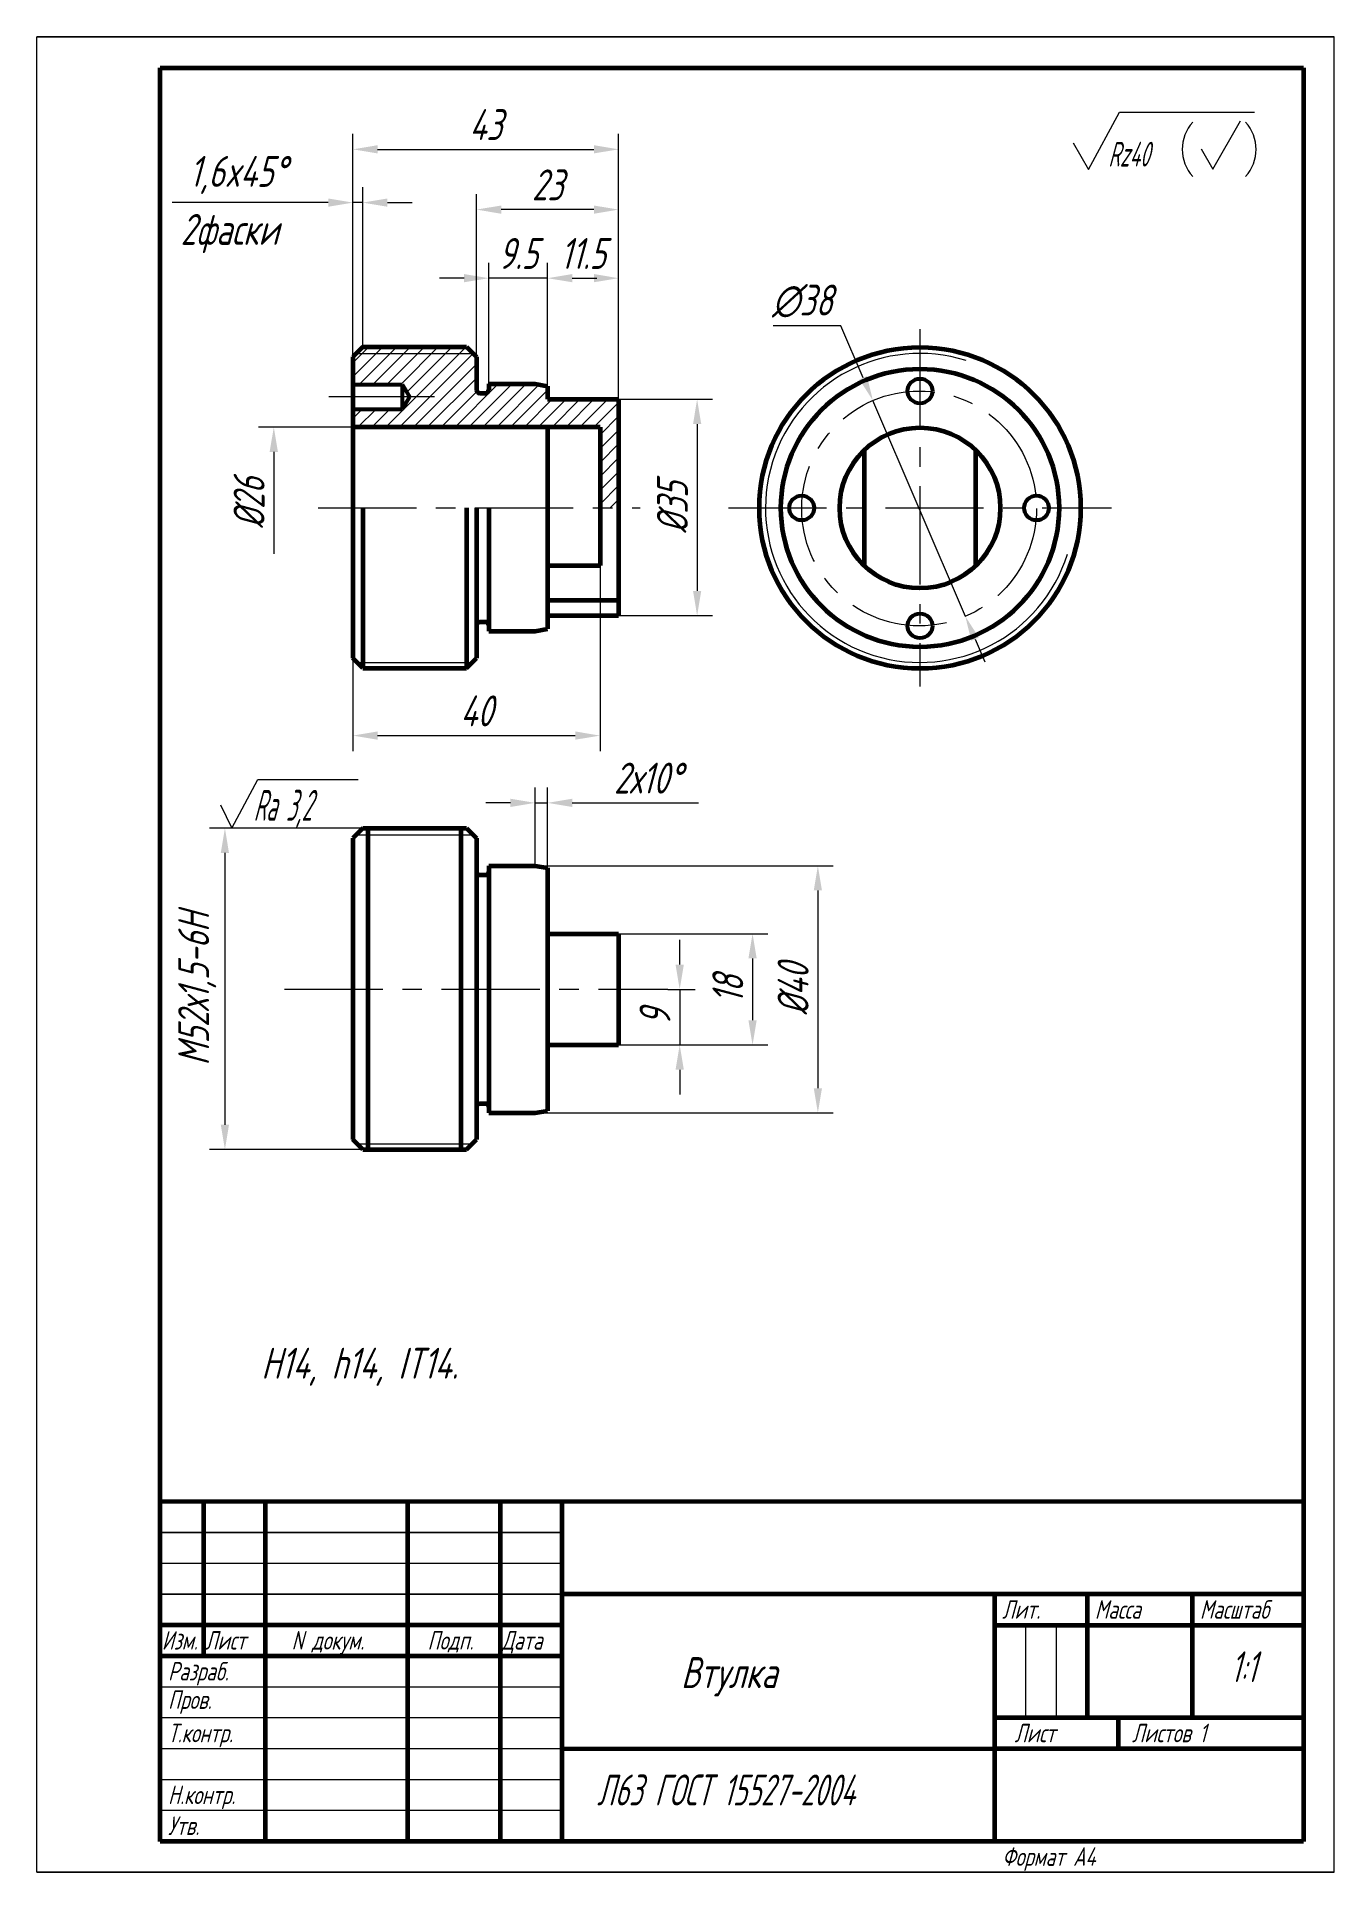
# Model space of a CAD drawing. Header units: millimetres. Extents: x 1360 to 1570, y 0 to 297.
import ezdxf

# ---------------------------------------------------------------- set-up
doc = ezdxf.new("R2010")
doc.units = ezdxf.units.MM
doc.linetypes.add('осевая', pattern=[50.8, 31.75, -6.35, 6.35, -6.35])
doc.layers.get('0').update_dxf_attribs({"lineweight": 15})
for name, color, linetype, lineweight in [('Осевая', 7, 'осевая', 15), ('Основная', 7, 'Continuous', 60), ('Размерная', 7, 'Continuous', 18), ('Техт', 7, 'Continuous', 18), ('Штриховка', 7, 'Continuous', 18)]:
    doc.layers.add(name, color=color, linetype=linetype, lineweight=lineweight)
doc.styles.add('ESKD', font='Eskd2__1.ttf', dxfattribs={"oblique": 15, "height": 4})
doc.styles.get("Standard").update_dxf_attribs({"font": 'simplex.shx', "width": 0.7, "oblique": 15, "height": 5})
doc.dimstyles.new('ESKD', dxfattribs={"dimtxt": 4, "dimasz": 4, "dimexe": 2.5, "dimexo": 0, "dimgap": 1.5, "dimtad": 3, "dimdec": 3, "dimdsep": 46, "dimtxsty": 'Standard', "dimcen": 1.5, "dimdle": 1.25, "dimclrd": 256, "dimclre": 256, "dimclrt": 256, "dimazin": 2, "dimtfac": 0.766667, "dimtdec": 3, "dimtmove": 0, "dimatfit": 0, "dimtvp": 1.5, "dimtolj": 1, "dimtzin": 0, "dimlwd": -1, "dimlwe": -1, "dimarcsym": 0})

# ---------------------------------------------------------------- blocks, each defined once
blk = doc.blocks.new('*D72')
at = {"layer": 'DEFPOINTS', "color": 0, "ltscale": 10, "transparency": 16777216}
for p in [(1462.13, 142.88), (1454.17, 133.88), (1464.06, 133.88)]:
    blk.add_point(p, dxfattribs=at)
at = {"layer": 'Размерная', "ltscale": 10, "transparency": 16777216}
for p, q in [((1464.06, 146.88), (1464.06, 150.88)), ((1462.13, 142.88), (1466.56, 142.88)), ((1464.06, 142.88), (1464.06, 133.88)), ((1454.17, 133.88), (1466.56, 133.88)), ((1464.06, 129.88), (1464.06, 125.88))]:
    blk.add_line(p, q, dxfattribs=at)
for points in [[(1463.39, 146.88), (1464.73, 146.88), (1464.06, 142.88)], [(1463.39, 129.88), (1464.73, 129.88), (1464.06, 133.88)]]:
    blk.add_solid(points, dxfattribs=at)
at = {"layer": 'Размерная', "ltscale": 10, "transparency": 16777216, "insert": (1460.06, 138.38), "char_height": 5, "attachment_point": 5, "rotation": 90}
blk.add_mtext('\\A1;9', dxfattribs=at)
blk = doc.blocks.new('*D73')
at = {"layer": 'DEFPOINTS', "color": 0, "ltscale": 10, "transparency": 16777216}
for p in [(1454.17, 151.88), (1454.17, 133.88), (1475.85, 133.88)]:
    blk.add_point(p, dxfattribs=at)
at = {"layer": 'Размерная', "ltscale": 10, "transparency": 16777216}
for p, q in [((1454.17, 151.88), (1478.35, 151.88)), ((1475.85, 147.88), (1475.85, 137.88)), ((1454.17, 133.88), (1478.35, 133.88))]:
    blk.add_line(p, q, dxfattribs=at)
for points in [[(1475.18, 147.88), (1476.52, 147.88), (1475.85, 151.88)], [(1475.18, 137.88), (1476.52, 137.88), (1475.85, 133.88)]]:
    blk.add_solid(points, dxfattribs=at)
at = {"layer": 'Размерная', "ltscale": 10, "transparency": 16777216, "insert": (1471.85, 142.88), "char_height": 5, "attachment_point": 5, "rotation": 90}
blk.add_mtext('\\A1;18', dxfattribs=at)
blk = doc.blocks.new('*D74')
at = {"layer": 'DEFPOINTS', "color": 0, "ltscale": 10, "transparency": 16777216}
for p in [(1454.17, 278.81), (1411.17, 245.26), (1454.17, 238.36)]:
    blk.add_point(p, dxfattribs=at)
at = {"layer": 'Размерная', "ltscale": 10, "transparency": 16777216}
for p, q in [((1411.17, 245.26), (1411.17, 281.31)), ((1454.17, 238.36), (1454.17, 281.31)), ((1415.17, 278.81), (1450.17, 278.81))]:
    blk.add_line(p, q, dxfattribs=at)
for points in [[(1415.17, 279.48), (1415.17, 278.15), (1411.17, 278.81)], [(1450.17, 279.48), (1450.17, 278.15), (1454.17, 278.81)]]:
    blk.add_solid(points, dxfattribs=at)
at = {"layer": 'Размерная', "ltscale": 10, "transparency": 16777216, "insert": (1432.67, 282.81), "char_height": 5, "attachment_point": 5}
blk.add_mtext('\\A1;43', dxfattribs=at)
blk = doc.blocks.new('*D22')
at = {"layer": 'DEFPOINTS', "color": 0, "ltscale": 10, "transparency": 16777216}
for p in [(1454.17, 257.96), (1442.67, 240.5), (1454.17, 238.36)]:
    blk.add_point(p, dxfattribs=at)
at = {"layer": 'Размерная', "ltscale": 10, "transparency": 16777216}
for p, q in [((1442.67, 240.5), (1442.67, 260.46)), ((1454.17, 238.36), (1454.17, 260.46)), ((1446.67, 257.96), (1450.17, 257.96))]:
    blk.add_line(p, q, dxfattribs=at)
for points in [[(1446.67, 258.63), (1446.67, 257.3), (1442.67, 257.96)], [(1450.17, 258.63), (1450.17, 257.3), (1454.17, 257.96)]]:
    blk.add_solid(points, dxfattribs=at)
at = {"layer": 'Размерная', "ltscale": 10, "transparency": 16777216, "insert": (1448.42, 261.96), "char_height": 5, "attachment_point": 5}
blk.add_mtext('\\A1;11.5', dxfattribs=at)
blk = doc.blocks.new('*D75')
at = {"layer": 'DEFPOINTS', "color": 0, "ltscale": 10, "transparency": 16777216}
for p in [(1431.17, 269.06), (1431.17, 245.26), (1454.17, 238.36)]:
    blk.add_point(p, dxfattribs=at)
at = {"layer": 'Размерная', "ltscale": 10, "transparency": 16777216}
for p, q in [((1431.17, 245.26), (1431.17, 271.56)), ((1454.17, 238.36), (1454.17, 271.56)), ((1450.17, 269.06), (1435.17, 269.06))]:
    blk.add_line(p, q, dxfattribs=at)
for points in [[(1435.17, 269.72), (1435.17, 268.39), (1431.17, 269.06)], [(1450.17, 269.72), (1450.17, 268.39), (1454.17, 269.06)]]:
    blk.add_solid(points, dxfattribs=at)
at = {"layer": 'Размерная', "ltscale": 10, "transparency": 16777216, "insert": (1442.67, 273.06), "char_height": 5, "attachment_point": 5}
blk.add_mtext('\\A1;23', dxfattribs=at)
blk = doc.blocks.new('*D79')
at = {"layer": 'DEFPOINTS', "color": 0, "ltscale": 10, "transparency": 16777216}
for p in [(1495.33, 238.16), (1510.29, 203.23)]:
    blk.add_point(p, dxfattribs=at)
at = {"layer": 'Размерная', "ltscale": 10, "transparency": 16777216}
for p, q in [((1490.15, 250.25), (1479.17, 250.25)), ((1493.75, 241.84), (1490.15, 250.25)), ((1510.29, 203.23), (1495.33, 238.16)), ((1511.86, 199.55), (1513.44, 195.88))]:
    blk.add_line(p, q, dxfattribs=at)
for points in [[(1494.37, 242.1), (1493.14, 241.58), (1495.33, 238.16)], [(1512.48, 199.82), (1511.25, 199.29), (1510.29, 203.23)]]:
    blk.add_solid(points, dxfattribs=at)
at = {"layer": 'Размерная', "ltscale": 10, "transparency": 16777216, "insert": (1483.91, 254.25), "char_height": 5, "attachment_point": 5}
blk.add_mtext('\\A1;∅38', dxfattribs=at)
blk = doc.blocks.new('*D80')
at = {"layer": 'DEFPOINTS', "color": 0, "ltscale": 10, "transparency": 16777216}
for p in [(1411.17, 233.86), (1398.37, 213.37), (1398.37, 213.37)]:
    blk.add_point(p, dxfattribs=at)
at = {"layer": 'Размерная', "ltscale": 10, "transparency": 16777216}
for p, q in [((1411.17, 233.86), (1395.87, 233.86)), ((1398.37, 229.86), (1398.37, 213.37))]:
    blk.add_line(p, q, dxfattribs=at)
blk.add_solid([(1397.7, 229.86), (1399.04, 229.86), (1398.37, 233.86)], dxfattribs=at)
at = {"layer": 'Размерная', "ltscale": 10, "transparency": 16777216, "insert": (1394.37, 221.61), "char_height": 5, "attachment_point": 5, "rotation": 90}
blk.add_mtext('\\A1;%%c26', dxfattribs=at)
blk = doc.blocks.new('_None')
blk = doc.blocks.new('*D81')
at = {"layer": 'DEFPOINTS', "color": 0, "ltscale": 10, "transparency": 16777216}
for p in [(1451.17, 211.48), (1411.17, 196.46), (1451.17, 183.94)]:
    blk.add_point(p, dxfattribs=at)
at = {"layer": 'Размерная', "ltscale": 10, "transparency": 16777216}
for p, q in [((1451.17, 211.48), (1451.17, 181.44)), ((1411.17, 196.46), (1411.17, 181.44)), ((1415.17, 183.94), (1447.17, 183.94))]:
    blk.add_line(p, q, dxfattribs=at)
for points in [[(1415.17, 184.61), (1415.17, 183.28), (1411.17, 183.94)], [(1447.17, 184.61), (1447.17, 183.28), (1451.17, 183.94)]]:
    blk.add_solid(points, dxfattribs=at)
at = {"layer": 'Размерная', "ltscale": 10, "transparency": 16777216, "insert": (1431.17, 187.94), "char_height": 5, "attachment_point": 5}
blk.add_mtext('\\A1;40', dxfattribs=at)
blk = doc.blocks.new('*D82')
at = {"layer": 'DEFPOINTS', "color": 0, "ltscale": 10, "transparency": 16777216}
for p in [(1411.17, 270.19), (1412.77, 246.86), (1411.17, 245.26)]:
    blk.add_point(p, dxfattribs=at)
at = {"layer": 'Размерная', "ltscale": 10, "transparency": 16777216}
for p, q in [((1411.17, 245.26), (1411.17, 272.69)), ((1412.77, 246.86), (1412.77, 272.69)), ((1407.17, 270.19), (1381.91, 270.19)), ((1412.77, 270.19), (1411.17, 270.19)), ((1416.77, 270.19), (1420.77, 270.19))]:
    blk.add_line(p, q, dxfattribs=at)
for points in [[(1407.17, 270.86), (1407.17, 269.52), (1411.17, 270.19)], [(1416.77, 270.86), (1416.77, 269.52), (1412.77, 270.19)]]:
    blk.add_solid(points, dxfattribs=at)
at = {"layer": 'Размерная', "ltscale": 10, "transparency": 16777216, "insert": (1392.54, 274.66), "char_height": 5, "attachment_point": 5}
blk.add_mtext('\\A1;1,6x45%%d', dxfattribs=at)
blk = doc.blocks.new('*D23')
at = {"layer": 'DEFPOINTS', "color": 0, "ltscale": 10, "transparency": 16777216}
for p in [(1454.17, 238.36), (1454.17, 203.36), (1466.88, 203.36)]:
    blk.add_point(p, dxfattribs=at)
at = {"layer": 'Размерная', "ltscale": 10, "transparency": 16777216}
for p, q in [((1454.17, 238.36), (1469.38, 238.36)), ((1466.88, 234.36), (1466.88, 207.36)), ((1454.17, 203.36), (1469.38, 203.36))]:
    blk.add_line(p, q, dxfattribs=at)
for points in [[(1466.22, 234.36), (1467.55, 234.36), (1466.88, 238.36)], [(1466.22, 207.36), (1467.55, 207.36), (1466.88, 203.36)]]:
    blk.add_solid(points, dxfattribs=at)
at = {"layer": 'Размерная', "ltscale": 10, "transparency": 16777216, "insert": (1462.88, 220.86), "char_height": 5, "attachment_point": 5, "rotation": 90}
blk.add_mtext('\\A1;%%c35', dxfattribs=at)
blk = doc.blocks.new('*D83')
at = {"layer": 'DEFPOINTS', "color": 0, "ltscale": 10, "transparency": 16777216}
for p in [(1440.67, 162.88), (1440.67, 122.88), (1486.42, 122.88)]:
    blk.add_point(p, dxfattribs=at)
at = {"layer": 'Размерная', "ltscale": 10, "transparency": 16777216}
for p, q in [((1440.67, 162.88), (1488.92, 162.88)), ((1486.42, 158.88), (1486.42, 126.88)), ((1440.67, 122.88), (1488.92, 122.88))]:
    blk.add_line(p, q, dxfattribs=at)
for points in [[(1485.76, 158.88), (1487.09, 158.88), (1486.42, 162.88)], [(1485.76, 126.88), (1487.09, 126.88), (1486.42, 122.88)]]:
    blk.add_solid(points, dxfattribs=at)
at = {"layer": 'Размерная', "ltscale": 10, "transparency": 16777216, "insert": (1482.42, 142.88), "char_height": 5, "attachment_point": 5, "rotation": 90}
blk.add_mtext('\\A1;%%c40', dxfattribs=at)
blk = doc.blocks.new('*D84')
at = {"layer": 'DEFPOINTS', "color": 0, "ltscale": 10, "transparency": 16777216}
for p in [(1440.67, 173.06), (1440.67, 162.88), (1442.67, 162.53)]:
    blk.add_point(p, dxfattribs=at)
at = {"layer": 'Размерная', "ltscale": 10, "transparency": 16777216}
for p, q in [((1440.67, 162.88), (1440.67, 175.56)), ((1442.67, 162.53), (1442.67, 175.56)), ((1436.67, 173.06), (1432.67, 173.06)), ((1440.67, 173.06), (1442.67, 173.06)), ((1446.67, 173.06), (1467.09, 173.06))]:
    blk.add_line(p, q, dxfattribs=at)
for points in [[(1436.67, 173.72), (1436.67, 172.39), (1440.67, 173.06)], [(1446.67, 173.72), (1446.67, 172.39), (1442.67, 173.06)]]:
    blk.add_solid(points, dxfattribs=at)
at = {"layer": 'Размерная', "ltscale": 10, "transparency": 16777216, "insert": (1458.88, 177.06), "char_height": 5, "attachment_point": 5}
blk.add_mtext('\\A1;2х10%%d', dxfattribs=at)
blk = doc.blocks.new('*D85')
at = {"layer": 'DEFPOINTS', "color": 0, "ltscale": 10, "transparency": 16777216}
for p in [(1433.17, 257.96), (1433.17, 240.86), (1442.67, 240.5)]:
    blk.add_point(p, dxfattribs=at)
at = {"layer": 'Размерная', "ltscale": 10, "transparency": 16777216}
for p, q in [((1433.17, 240.86), (1433.17, 260.46)), ((1442.67, 240.5), (1442.67, 260.46)), ((1429.17, 257.96), (1425.17, 257.96)), ((1442.67, 257.96), (1433.17, 257.96)), ((1446.67, 257.96), (1450.67, 257.96))]:
    blk.add_line(p, q, dxfattribs=at)
for points in [[(1429.17, 258.63), (1429.17, 257.3), (1433.17, 257.96)], [(1446.67, 258.63), (1446.67, 257.3), (1442.67, 257.96)]]:
    blk.add_solid(points, dxfattribs=at)
at = {"layer": 'Размерная', "ltscale": 10, "transparency": 16777216, "insert": (1437.92, 261.96), "char_height": 5, "attachment_point": 5}
blk.add_mtext('\\A1;9.5', dxfattribs=at)
blk = doc.blocks.new('*D88')
at = {"layer": 'DEFPOINTS', "color": 0, "ltscale": 10, "transparency": 16777216}
for p in [(1412.77, 168.96), (1390.46, 116.96), (1412.77, 116.96)]:
    blk.add_point(p, dxfattribs=at)
at = {"layer": 'Размерная', "ltscale": 10, "transparency": 16777216}
for p, q in [((1412.77, 168.96), (1387.96, 168.96)), ((1390.46, 164.96), (1390.46, 120.96)), ((1412.77, 116.96), (1387.96, 116.96))]:
    blk.add_line(p, q, dxfattribs=at)
for points in [[(1389.79, 164.96), (1391.12, 164.96), (1390.46, 168.96)], [(1389.79, 120.96), (1391.12, 120.96), (1390.46, 116.96)]]:
    blk.add_solid(points, dxfattribs=at)
at = {"layer": 'Размерная', "ltscale": 10, "transparency": 16777216, "insert": (1385.98, 142.96), "char_height": 5, "attachment_point": 5, "rotation": 90}
blk.add_mtext('\\A1;М52х1,5-6Н', dxfattribs=at)

msp = doc.modelspace()

# ---------------------------------------------------------------- hatches: boundary and pattern name
at = {"layer": 'Штриховка', "ltscale": 10}
h = msp.add_hatch(dxfattribs=at)
h.set_pattern_fill('ANSI31', color=256, scale=0.5, style=0)
h.set_pattern_definition([(45, (430, 10.6956), (-1.122532, 1.122532), [])])
h.paths.add_polyline_path([(1411.1676, 243.9501), (1411.1676, 240.7765), (1419.1676, 240.7765), (1420.317, 238.7765), (1422.757, 238.7765, 0.64870775)], flags=17)
h.paths.add_polyline_path([(1431.1676, 245.2566), (1430.6477, 245.7765), (1411.6876, 245.7765), (1411.1676, 245.2566), (1411.1676, 243.9501, -0.64870775), (1422.757, 238.7765, -0.19922703), (1420.7156, 233.8566), (1451.1676, 233.8566), (1451.1676, 220.7765), (1454.1676, 220.7765), (1454.1676, 235.8649), (1454.1676, 238.3566), (1442.6676, 238.3566), (1442.6676, 240.8566), (1433.1676, 240.8566), (1433.1676, 239.3566), (1431.1676, 239.3566)])
h.paths.add_polyline_path([(1429.5676, 246.8566), (1412.7676, 246.8566), (1411.6876, 245.7765), (1430.6477, 245.7765)])
h.paths.add_polyline_path([(1422.757, 238.7765), (1420.317, 238.7765), (1419.1676, 236.7765), (1411.1676, 236.7765), (1411.1676, 233.8566), (1420.7156, 233.8566, 0.19922703)], flags=17)

# ---------------------------------------------------------------- linework, layer by layer
at = {"ltscale": 10}
for p, q in [((1360, 0), (1360, 297.0361)), ((1360, 297.0361), (1570, 297.0361)), ((1570, 0), (1570, 297.0361))]:
    msp.add_line(p, q, dxfattribs=at)
for p, q in [((1360, 0.0361), (1360, 297.0361)), ((1360, 297.0361), (1570, 297.0361)), ((1570, 297.0361), (1360, 297.0361)), ((1411.6876, 245.7765), (1430.6477, 245.7765)), ((1411.6876, 195.7765), (1430.6477, 195.7765)), ((1391.6046, 168.963), (1395.763, 176.8459)), ((1395.763, 176.8459), (1412.0221, 176.8459)), ((1389.7292, 172.7114), (1391.6046, 168.963)), ((1411.6876, 167.8829), (1430.6477, 167.8829)), ((1411.8477, 117.8829), (1430.4876, 117.8829)), ((1380, 55.0361), (1445, 55.0361)), ((1380, 55), (1445, 55)), ((1380, 50.0361), (1445, 50.0361)), ((1380, 50), (1445, 50)), ((1380, 45.0361), (1445, 45.0361)), ((1380, 45), (1445, 45)), ((1520, 40.0361), (1520, 25.0361)), ((1520, 40), (1520, 25)), ((1525, 40.0361), (1525, 25.0361)), ((1525, 40), (1525, 25)), ((1380, 30.0361), (1445, 30.0361)), ((1380, 25.0361), (1445, 25.0361)), ((1380, 20.0361), (1445, 20.0361)), ((1380, 15.0361), (1445, 15.0361)), ((1380, 10.0361), (1445, 10.0361)), ((1360, 0), (1570, 0)), ((1570, 0), (1360, 0))]:
    msp.add_line(p, q)
at = {"lineweight": 0}
for p, q in [((1380, 292), (1380, 5)), ((1565, 292), (1380, 292)), ((1565, 5), (1565, 292)), ((1380, 5), (1565, 5))]:
    msp.add_line(p, q, dxfattribs=at)
at = {"ltscale": 10}
msp.add_arc((1502.9506, 220.7765), 25, 72.609802, 342.609802, dxfattribs=at)
at = {"layer": 'Осевая', "ltscale": 0.5}
for p, q in [((1502.9506, 249.6848), (1502.9506, 191.8682)), ((1405.5672, 220.7765), (1457.6695, 220.7765)), ((1471.9455, 220.7765), (1533.9557, 220.7765)), ((1400.1246, 142.8829), (1462.1348, 142.8829))]:
    msp.add_line(p, q, dxfattribs=at)
at = {"layer": 'Осевая'}
msp.add_line((1424.36, 238.7765), (1407.2551, 238.7765), dxfattribs=at)
at = {"layer": 'Осевая', "ltscale": 0.5}
msp.add_circle((1502.8082, 220.6964), 19, dxfattribs=at)
at = {"layer": 'Основная', "ltscale": 10}
for p, q in [((1380, 292), (1565, 292)), ((1380, 5), (1380, 292)), ((1565, 292), (1565, 5)), ((1451.1676, 233.8566), (1411.1676, 233.8566)), ((1380, 60.0361), (1565, 60)), ((1387, 60), (1387, 35.0361)), ((1397, 60), (1397, 5.0361)), ((1420, 60), (1420, 5)), ((1435, 60), (1435, 5)), ((1445, 60), (1445, 5.0361)), ((1445, 45.0361), (1565, 45.0361)), ((1515, 45), (1515, 5.0361)), ((1530, 45.0361), (1530, 25.0361)), ((1547, 45), (1547, 25.0361)), ((1380, 40.0361), (1445, 40.0361)), ((1515, 40), (1565, 40)), ((1380, 35.0361), (1445, 35.0361)), ((1515, 25.0361), (1565, 25.0361)), ((1535, 25), (1535, 20)), ((1445, 20), (1565, 20.0361)), ((1515, 20.0361), (1565, 20.0361)), ((1565, 5), (1380, 5))]:
    msp.add_line(p, q, dxfattribs=at)
at = {"layer": 'Основная'}
for p, q in [((1412.7676, 246.8566), (1411.1676, 245.2566)), ((1412.7676, 246.8566), (1429.5676, 246.8566)), ((1429.5676, 246.8566), (1431.1676, 245.2566)), ((1411.1676, 245.2566), (1411.1676, 220.7765)), ((1431.1676, 245.2566), (1431.1676, 239.8566)), ((1433.1676, 240.8566), (1433.1676, 239.8566)), ((1433.1676, 240.8566), (1440.6676, 240.8566)), ((1440.6676, 240.8566), (1442.6676, 240.5039)), ((1431.6676, 239.3566), (1432.6676, 239.3566)), ((1442.6676, 240.5039), (1442.6676, 238.3566)), ((1442.6676, 238.3566), (1454.1676, 238.3566)), ((1454.1676, 238.3566), (1454.1676, 235.8649)), ((1454.1676, 235.8649), (1454.1676, 220.7765)), ((1442.6676, 233.8566), (1442.6676, 220.7765)), ((1451.1676, 233.8566), (1451.1676, 220.7765)), ((1493.9506, 211.3957), (1493.9506, 230.1573)), ((1511.9506, 230.1573), (1511.9506, 211.3957)), ((1411.1676, 220.7765), (1411.1676, 196.4566)), ((1412.7676, 220.7765), (1412.7676, 194.8566)), ((1429.5676, 220.7765), (1429.5676, 194.8566)), ((1431.1676, 220.7765), (1431.1676, 196.4566)), ((1433.1676, 220.7765), (1433.1676, 200.8566)), ((1442.6676, 220.7765), (1442.6676, 201.2092)), ((1451.1676, 220.7765), (1451.1676, 211.4757)), ((1454.1676, 220.7765), (1454.1676, 205.8482)), ((1442.6676, 211.4757), (1451.1676, 211.4757)), ((1442.6676, 205.8482), (1454.1676, 205.8482)), ((1454.1676, 205.8482), (1454.1676, 203.3566)), ((1431.6676, 202.3566), (1432.6676, 202.3566)), ((1442.6676, 203.3566), (1454.1676, 203.3566)), ((1433.1676, 200.8566), (1440.6676, 200.8566)), ((1440.6676, 200.8566), (1442.6676, 201.2092)), ((1412.7676, 194.8566), (1411.1676, 196.4566)), ((1429.5676, 194.8566), (1431.1676, 196.4566)), ((1412.7676, 194.8566), (1429.5676, 194.8566)), ((1412.7676, 168.963), (1411.1676, 167.363)), ((1411.1676, 167.363), (1411.1676, 118.563)), ((1412.7676, 168.963), (1429.5676, 168.963)), ((1413.6676, 116.963), (1413.6676, 168.963)), ((1428.6676, 116.963), (1428.6676, 168.963)), ((1429.5676, 168.963), (1431.1676, 167.363)), ((1431.1676, 167.363), (1431.1676, 118.563)), ((1431.6676, 161.3829), (1432.6676, 161.3829)), ((1433.1676, 162.8829), (1433.1676, 122.8829)), ((1433.1676, 162.8829), (1440.6676, 162.8829)), ((1440.6676, 162.8829), (1442.6676, 162.5303)), ((1442.6676, 162.5303), (1442.6676, 123.2356)), ((1442.6676, 151.8829), (1454.1676, 151.8829)), ((1454.1676, 151.8829), (1454.1676, 133.8829)), ((1442.6676, 133.8829), (1454.1676, 133.8829)), ((1431.6676, 124.3829), (1432.6676, 124.3829)), ((1433.1676, 122.8829), (1440.6676, 122.8829)), ((1440.6676, 122.8829), (1442.6676, 123.2356)), ((1412.7676, 116.963), (1411.1676, 118.563)), ((1412.7676, 116.963), (1429.5676, 116.963)), ((1429.5676, 116.963), (1431.1676, 118.563))]:
    msp.add_line(p, q, dxfattribs=at)
at = {"layer": 'Основная', "lineweight": 53}
for p, q in [((1411.1676, 240.7765), (1419.1676, 240.7765)), ((1419.1676, 240.7765), (1419.1676, 236.7765)), ((1419.1676, 240.7765), (1420.317, 238.7765)), ((1420.317, 238.7765), (1419.1676, 236.7765)), ((1411.1676, 236.7765), (1419.1676, 236.7765))]:
    msp.add_line(p, q, dxfattribs=at)
at = {"layer": 'Основная'}
for radius in [26, 22.5, 13]:
    msp.add_circle((1502.9506, 220.7765), radius, dxfattribs=at)
at = {"layer": 'Основная', "lineweight": 53}
for centre in [(1502.9506, 239.6959), (1483.8084, 220.7765), (1521.8082, 220.7765), (1502.9506, 201.697)]:
    msp.add_circle(centre, 2, dxfattribs=at)
at = {"layer": 'Основная'}
for centre, start, end in [((1431.6676, 239.8566), 180, 270), ((1432.6676, 239.8566), 270, 0), ((1431.6676, 201.8566), 90, 180), ((1432.6676, 201.8566), 0, 90), ((1431.6676, 161.8829), 180, 270), ((1432.6676, 161.8829), 270, 0), ((1431.6676, 123.8829), 90, 180), ((1432.6676, 123.8829), 0, 90)]:
    msp.add_arc(centre, 0.5, start, end, dxfattribs=at)
at = {"layer": 'Размерная', "ltscale": 10}
for p, q in [((1530.227, 275.5386), (1535.227, 284.8276)), ((1535.227, 284.8276), (1557.097, 284.8276)), ((1550.3328, 275.6284), (1554.8328, 283.4227)), ((1527.727, 279.8687), (1530.227, 275.5386)), ((1548.4603, 278.8717), (1550.3328, 275.6284))]:
    msp.add_line(p, q, dxfattribs=at)
for centre, start, end in [((1551.9866, 278.81), 138.019774, 221.980226), ((1550.7515, 278.81), 318.019774, 41.980226)]:
    msp.add_arc(centre, 6.5897, start, end, dxfattribs=at)

# ---------------------------------------------------------------- texts
at = {"style": 'ESKD', "oblique": 15, "width": 0.6}
msp.add_text('Rа 3,2', height=5, dxfattribs=at).set_placement((1395.083, 170.159))
at = {"layer": 'Размерная', "style": 'ESKD', "oblique": 15, "width": 0.7}
msp.add_text('Rz40', height=4, dxfattribs=at).set_placement((1533.4261, 276.0302))
at = {"layer": 'Размерная', "oblique": 15, "width": 0.7}
msp.add_text('2фаски', height=5, dxfattribs=at).set_placement((1383.2839, 263.3508))
at = {"layer": 'Техт', "oblique": 15}
for s, height, width, p in [('Н14, h14, IT14.', 5, 0.7, (1396.3229, 79.878)), ('Лит.', 3, 0.7, (1516.2551, 41.0361)), ('Масса', 3, 0.7, (1531.2551, 41.0361)), ('Масштаб', 3, 0.7, (1548.2551, 41.0361)), ('Изм.', 3, 0.7, (1380.2551, 36.0361)), ('Лист', 3, 0.7, (1387.2551, 36.0361)), ('N докум.', 3, 0.7, (1401.2551, 36.0361)), ('Подп.', 3, 0.7, (1423.2551, 36.0361)), ('Дата', 3, 0.7, (1435.2551, 36.0361)), ('1:1', 5, 0.6, (1553.2273, 30.758)), ('Разраб.', 3, 0.7, (1381.2551, 31.0361)), ('Втулка', 5, 0.7, (1464.2669, 29.815)), ('Пров.', 3, 0.7, (1381.2551, 26.4333)), ('Т.контр.', 3, 0.7, (1381.2551, 21.0361)), ('Лист', 3, 0.7, (1518.2551, 21.0361)), ('Листов 1', 3, 0.7, (1537.2551, 21.0361)), ('Л63 ГОСТ 15527-2004', 5, 0.6, (1450.6961, 10.8179)), ('Н.контр.', 3, 0.7, (1381.2551, 11.0361)), ('Утв.', 3, 0.7, (1381.2551, 6.0361)), ('Формат А4', 3, 0.7, (1516.2551, 1.0361))]:
    msp.add_text(s, height=height, dxfattribs=dict(at, width=width)).set_placement(p)

# ---------------------------------------------------------------- dimensions: what is measured, and where the dimension line sits
at = {"layer": 'Размерная', "ltscale": 10}
for base, p1, p2, picture, middle in [((1454.1676, 278.8148), (1411.1676, 245.2566), (1454.1676, 238.3566), '*D74', (1432.6676, 282.8148)), ((1431.1676, 269.0558), (1454.1676, 238.3566), (1431.1676, 245.2566), '*D75', (1442.6676, 273.0558)), ((1451.1676, 183.9439), (1411.1676, 196.4566), (1451.1676, 211.4757), '*D81', (1431.1676, 187.9439))]:
    dim = msp.add_linear_dim(base=base, p1=p1, p2=p2, dimstyle='ESKD', dxfattribs=at)
    dim.commit()
    dim.dimension.update_dxf_attribs({"geometry": picture, "text_midpoint": middle})
dim = msp.add_linear_dim(base=(1411.1676, 270.1888), p1=(1412.7676, 246.8566), p2=(1411.1676, 245.2566), text='1,6x45%%d', dimstyle='ESKD', dxfattribs=at)
dim.commit()
dim.dimension.update_dxf_attribs({"geometry": '*D82', "text_midpoint": (1392.5388, 274.665)})
for base, p2, picture, middle in [((1433.1676, 257.9617), (1433.1676, 240.8566), '*D85', (1437.9176, 257.9617)), ((1454.1676, 257.9617), (1454.1676, 238.3566), '*D22', (1448.4176, 257.9617))]:
    dim = msp.add_linear_dim(base=base, p1=(1442.6676, 240.5039), p2=p2, dimstyle='ESKD', dxfattribs=at)
    dim.commit()
    dim.dimension.update_dxf_attribs({"geometry": picture, "text_midpoint": middle, "dimtype": 160})
dim = msp.add_diameter_dim_2p(p1=(1510.288, 203.2307), p2=(1495.3284, 238.1622), dimstyle='ESKD', override={"dimtoh": 1}, dxfattribs=at)
dim.commit()
dim.dimension.update_dxf_attribs({"geometry": '*D79', "text_midpoint": (1483.9101, 250.2517), "dimtype": 163})
for base, p1, p2, text, picture, middle in [((1466.883, 203.3566), (1454.1676, 238.3566), (1454.1676, 203.3566), '%%c35', '*D23', (1462.883, 220.8566)), ((1390.4574, 116.963), (1412.7676, 168.963), (1412.7676, 116.963), 'М52х1,5-6Н', '*D88', (1385.9812, 142.963)), ((1486.4231, 122.8829), (1440.6676, 162.8829), (1440.6676, 122.8829), '%%c40', '*D83', (1482.4231, 142.8829))]:
    dim = msp.add_linear_dim(base=base, p1=p1, p2=p2, angle=90, text=text, dimstyle='ESKD', dxfattribs=at)
    dim.commit()
    dim.dimension.update_dxf_attribs({"geometry": picture, "text_midpoint": middle})
dim = msp.add_linear_dim(base=(1398.3704, 213.3693), p1=(1411.1676, 233.8566), p2=(1398.3704, 213.3693), angle=90, text='%%c26', dimstyle='ESKD', override={"dimblk2": 'None', "dimsah": 1, "dimdle": 0, "dimse2": 1}, dxfattribs=at)
dim.commit()
dim.dimension.update_dxf_attribs({"geometry": '*D80', "text_midpoint": (1394.3704, 221.6129)})
dim = msp.add_linear_dim(base=(1440.6676, 173.057), p1=(1442.6676, 162.5303), p2=(1440.6676, 162.8829), text='2х10%%d', dimstyle='ESKD', dxfattribs=at)
dim.commit()
dim.dimension.update_dxf_attribs({"geometry": '*D84', "text_midpoint": (1458.8798, 173.057), "dimtype": 160})
dim = msp.add_linear_dim(base=(1475.8498, 133.8829), p1=(1454.1676, 151.8829), p2=(1454.1676, 133.8829), angle=90, dimstyle='ESKD', dxfattribs=at)
dim.commit()
dim.dimension.update_dxf_attribs({"geometry": '*D73', "text_midpoint": (1471.8498, 142.8829)})
dim = msp.add_linear_dim(base=(1464.0584, 133.8829), p1=(1462.1348, 142.8829), p2=(1454.1676, 133.8829), angle=90, dimstyle='ESKD', dxfattribs=at)
dim.commit()
dim.dimension.update_dxf_attribs({"geometry": '*D72', "text_midpoint": (1464.0584, 138.3829), "dimtype": 160})

doc.saveas('drawing.dxf')
